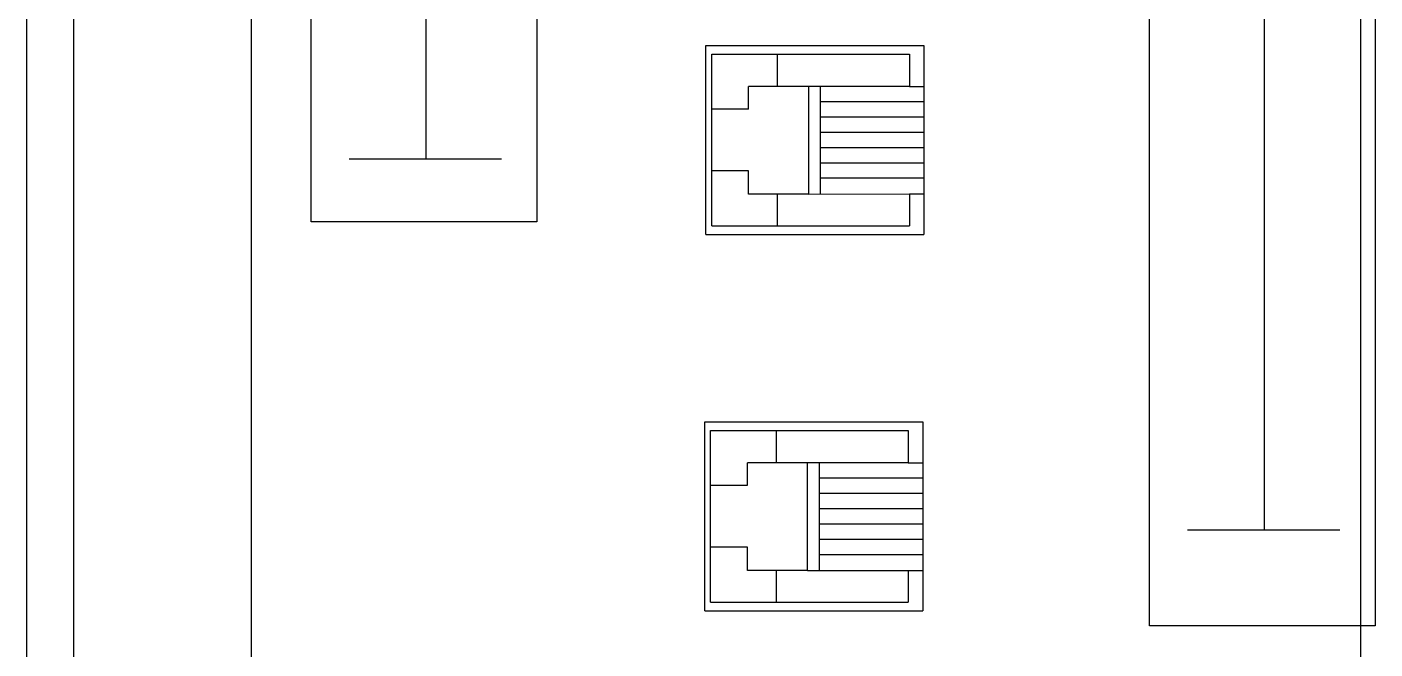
# Model space of a CAD drawing. Header units: inches. Extents: x 567429 to 582707, y 126347 to 133675.
# Drawn here: x 581754.2 to 581810.6, y 129408.7 to 129434.7 of the extents above; entities that cross this region are included whole.
import ezdxf

# ---------------------------------------------------------------- set-up
doc = ezdxf.new("R2010")
doc.units = ezdxf.units.IN
doc.header["$MEASUREMENT"] = 0
for name, color, linetype in [('BORD', 3, 'Continuous'), ('mobl', 11, 'Continuous'), ('SOCKET WIRE', 4, 'Continuous'), ('TEL WIRE', 4, 'Continuous')]:
    doc.layers.add(name, color=color, linetype=linetype)

# ---------------------------------------------------------------- blocks, each defined once
blk = doc.blocks.new('BOARD1')
at = {"layer": 'BORD'}
for p, q in [((-33.516, 0), (33.516, 0)), ((33.516, 0), (33.516, -10.387)), ((33.516, -10.387), (-33.516, -10.387)), ((6.768, -20.787), (15.478, -20.787)), ((6.768, -30.832), (6.768, -20.787)), ((8.648, -21.452), (8.648, -20.787)), ((13.609, -21.452), (13.609, -20.787)), ((15.478, -30.832), (15.478, -20.787)), ((24.115, -20.843), (32.824, -20.843)), ((24.115, -30.888), (24.115, -20.843)), ((25.995, -21.508), (25.995, -20.843)), ((30.956, -21.508), (30.956, -20.843)), ((32.824, -30.888), (32.824, -20.843)), ((7.167, -30.566), (7.167, -21.452)), ((7.167, -21.452), (8.648, -21.452)), ((8.648, -21.452), (8.648, -28.866)), ((13.609, -21.452), (15.078, -21.452)), ((13.611, -26.093), (13.609, -21.452)), ((15.078, -30.566), (15.078, -21.452)), ((24.514, -30.622), (24.514, -21.508)), ((24.514, -21.508), (25.995, -21.508)), ((25.995, -21.508), (25.995, -28.923)), ((30.956, -21.508), (32.425, -21.508)), ((30.958, -26.15), (30.956, -21.508)), ((32.425, -30.622), (32.425, -21.508)), ((8.648, -25.565), (13.611, -25.565)), ((25.995, -25.621), (30.957, -25.621)), ((13.611, -26.093), (8.648, -26.093)), ((13.611, -26.093), (13.611, -28.866)), ((30.958, -26.15), (25.995, -26.15)), ((30.958, -26.15), (30.958, -28.923)), ((8.648, -27.527), (7.167, -27.527)), ((15.078, -27.528), (13.611, -27.528)), ((25.995, -27.584), (24.514, -27.584)), ((32.425, -27.584), (30.958, -27.584)), ((9.705, -28.866), (8.648, -28.866)), ((9.705, -28.867), (9.705, -30.566)), ((13.611, -28.866), (12.54, -28.866)), ((12.54, -28.866), (12.54, -30.566)), ((27.052, -28.923), (25.995, -28.923)), ((27.052, -28.924), (27.052, -30.622)), ((30.958, -28.923), (29.887, -28.923)), ((29.887, -28.923), (29.887, -30.622)), ((15.478, -30.832), (6.768, -30.832)), ((15.078, -30.566), (7.167, -30.566)), ((32.824, -30.888), (24.115, -30.888)), ((32.425, -30.622), (24.514, -30.622)), ((-18.618, -38.629), (14.897, -38.629)), ((14.897, -38.629), (14.897, -49.016)), ((14.897, -49.016), (-18.618, -49.016))]:
    blk.add_line(p, q, dxfattribs=at)
at = {"layer": 'BORD', "color": 3}
for p, q in [((29.101, -1.618), (29.101, -8.638)), ((-30.192, -5.106), (29.101, -5.106)), ((12.007, -40.247), (12.007, -47.268)), ((-15.295, -43.735), (12.007, -43.735))]:
    blk.add_line(p, q, dxfattribs=at)
at = {"layer": 'BORD', "color": 30}
for p, q in [((9.352, -25.565), (9.352, -20.787)), ((10.056, -25.565), (10.056, -20.787)), ((10.76, -25.565), (10.76, -20.787)), ((11.464, -25.565), (11.464, -20.787)), ((12.168, -25.565), (12.168, -20.787)), ((12.871, -25.565), (12.871, -20.787)), ((26.699, -25.621), (26.699, -20.843)), ((27.403, -25.621), (27.403, -20.843)), ((28.107, -25.621), (28.107, -20.843)), ((28.81, -25.621), (28.81, -20.843)), ((29.514, -25.621), (29.514, -20.843)), ((30.218, -25.621), (30.218, -20.843))]:
    blk.add_line(p, q, dxfattribs=at)
at = {"layer": 'BORD', "color": 4}
blk.add_line((98.928, -51.778), (-77.345, -51.778), dxfattribs=at)

msp = doc.modelspace()

# ---------------------------------------------------------------- linework, layer by layer
at = {"layer": 'mobl', "color": 15}
msp.add_line((581809.986, 129464.203), (581809.986, 129374.203), dxfattribs=at)
at = {"layer": 'SOCKET WIRE'}
msp.add_line((581756.165, 129363.224), (581756.165, 129498.822), dxfattribs=at)
at = {"layer": 'TEL WIRE'}
msp.add_line((581754.199, 129364.534), (581754.199, 129952.759), dxfattribs=at)

# ---------------------------------------------------------------- block references
at = {"layer": 'BORD', "ltscale": 5, "xscale": 0.9077507259660533, "yscale": 0.9077507259660533, "zscale": 0.9077507259660533, "rotation": 270.0028855839087}
msp.add_blockref('BOARD1', (581810.586, 129440.091), dxfattribs=at)

doc.saveas('drawing.dxf')
